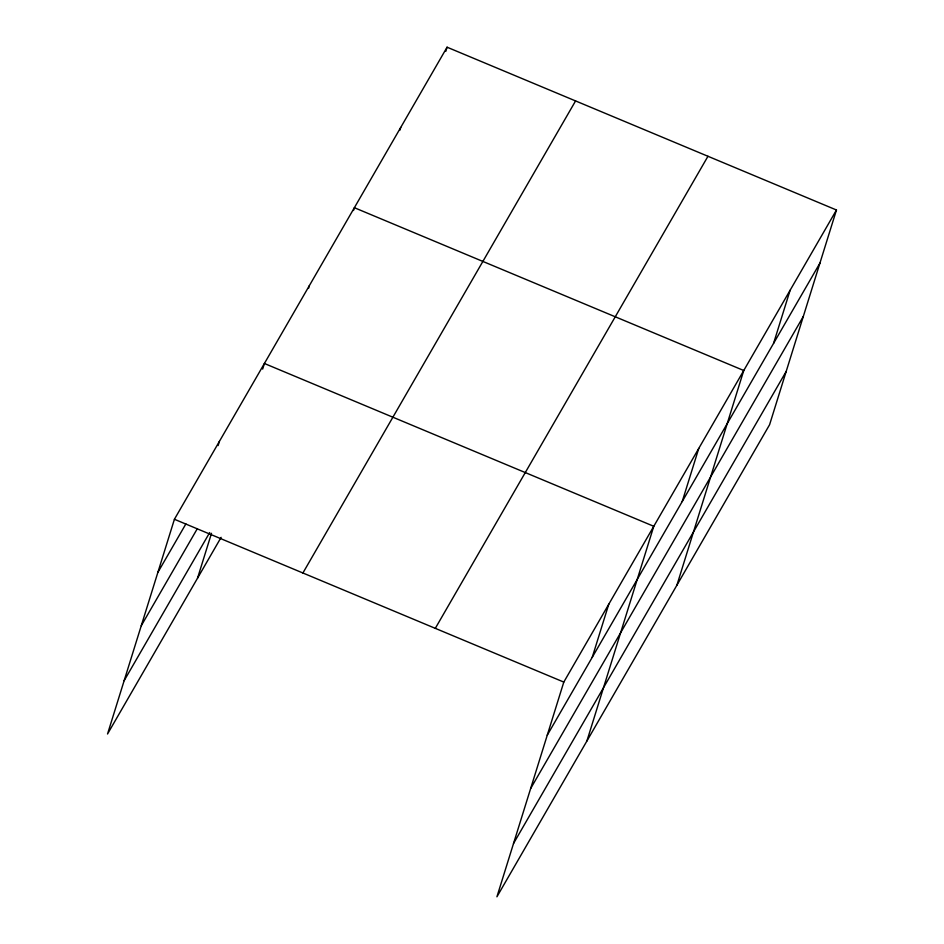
<?xml version="1.0" encoding="UTF-8"?>
<svg xmlns="http://www.w3.org/2000/svg" width="944" height="944" viewBox="0 0 944 944"><rect width="100%" height="100%" fill="white"/><g stroke="black" fill="none" stroke-linecap="round" stroke-linejoin="round"><path stroke-width="1.42" d="M836.467 210.005L563.804 682.075L496.922 896.8L769.584 424.729L836.467 210.005L447.078 47.2L174.416 519.271L107.533 733.995L221.12 537.348M218.099 445.568L219.409 441.379M197.52 578.212L211.503 533.301M262.656 369.08L264.391 363.487L653.779 526.292L586.897 741.016M308.511 288.392L309.384 285.595M353.504 210.5L354.378 207.704L743.754 370.508L676.883 585.233M399.855 130.248L400.728 127.452M445.769 51.389L447.078 47.2M592.242 657.319L608.786 604.184M682.217 501.535L698.772 448.4M773.561 343.392L790.116 290.256M157.86 572.406L185.897 523.885M141.258 625.73L197.308 528.687M124.148 680.671L209.698 532.546M302.906 572.996L575.58 100.925M435.302 628.35L707.965 156.279M547.249 735.211L819.911 263.14M530.646 788.535L803.309 316.464M513.524 843.476L786.199 371.405M174.416 519.271L563.804 682.075"/></g></svg>
